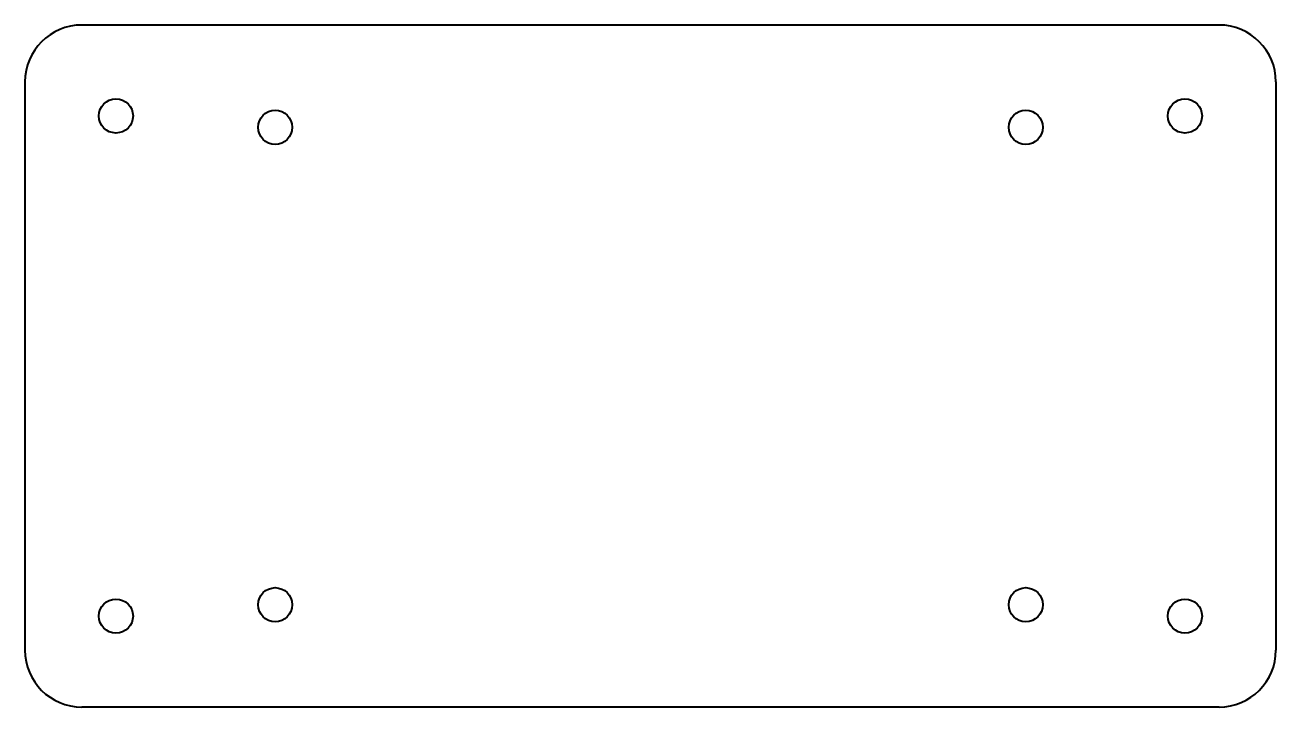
# Model space of a CAD drawing. Header units: millimetres. Extents: x -64 to 46, y -45 to 15.
import ezdxf

# ---------------------------------------------------------------- set-up
doc = ezdxf.new("R2010")
doc.units = ezdxf.units.MM
doc.layers.add('Visible', color=7, linetype='Continuous', lineweight=40)

msp = doc.modelspace()

# ---------------------------------------------------------------- linework, layer by layer
at = {"layer": 'Visible'}
for p, q in [((41.39, 15.21), (-58.61, 15.21)), ((-63.61, 10.21), (-63.61, -39.79)), ((46.39, 10.21), (46.39, -39.79)), ((41.39, -44.79), (-58.61, -44.79))]:
    msp.add_line(p, q, dxfattribs=at)
for centre in [(-55.61, 7.21), (-41.61, 6.21), (24.39, 6.21), (38.39, 7.21), (-41.61, -35.79), (24.39, -35.79), (-55.61, -36.79), (38.39, -36.79)]:
    msp.add_circle(centre, 1.5, dxfattribs=at)
for centre, start, end in [((-58.61, 10.21), 90, 180), ((41.39, 10.21), 0, 90), ((-58.61, -39.79), 180, 270), ((41.39, -39.79), 270, 0)]:
    msp.add_arc(centre, 5, start, end, dxfattribs=at)

doc.saveas('drawing.dxf')
